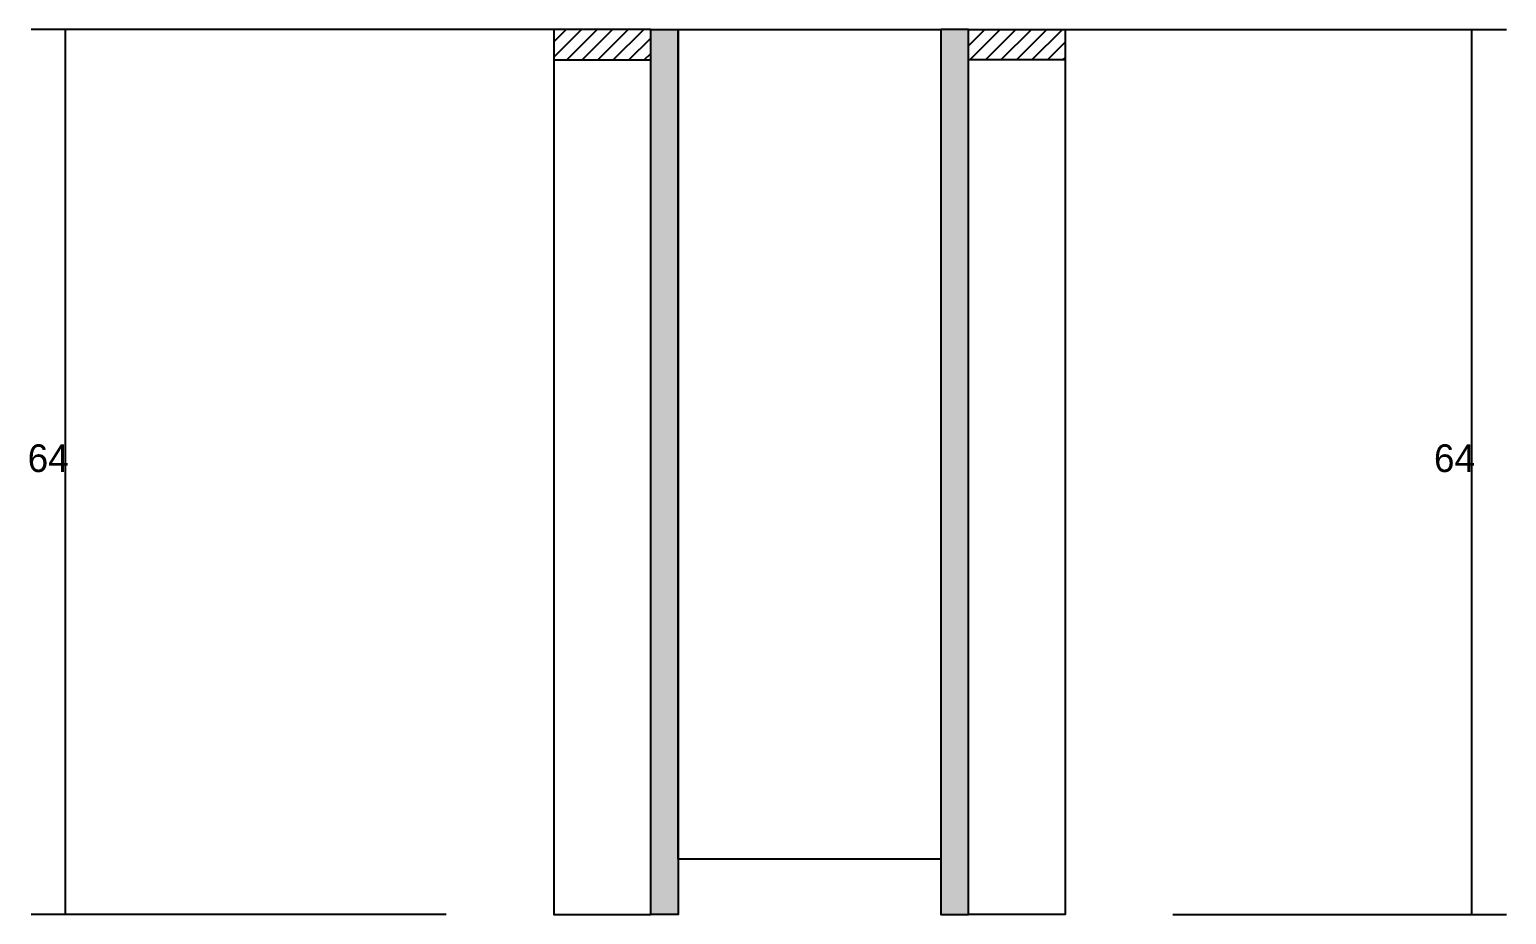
# Model space of a CAD drawing. Header units: metres. Extents: x 3217 to 5468, y 7871 to 9160.
# Drawn here: x 3709.2 to 3923, y 7870.6 to 7998.6 of the extents above; entities that cross this region are included whole.
import ezdxf

# ---------------------------------------------------------------- set-up
doc = ezdxf.new("R2010")
doc.units = ezdxf.units.M
for name, color, linetype in [('CONCRETO', 251, 'Continuous'), ('COTA', 241, 'Continuous'), ('Hachura', 253, 'Continuous'), ('Madeira', 126, 'Continuous'), ('Painéis', 200, 'Continuous')]:
    doc.layers.add(name, color=color, linetype=linetype)

msp = doc.modelspace()

# ---------------------------------------------------------------- hatches: boundary and pattern name
at = {"layer": 'Hachura'}
h = msp.add_hatch(dxfattribs=at)
h.set_pattern_fill('ANSI31', scale=0.5)
h.paths.add_polyline_path([(3799.1, 7994.2), (3799.1, 7998.6), (3799.1, 7998.6), (3785.1, 7998.6), (3785.1, 7998.6), (3785.1, 7994.2), (3785.1, 7994.2), (3799.1, 7994.2)])
h = msp.add_hatch(color=8, dxfattribs=at)
h.dxf.hatch_style = 1
h.paths.add_polyline_path([(3799.1, 7998.6), (3803.1, 7998.6), (3803.1, 7998.6), (3803.1, 7870.6), (3803.1, 7870.6), (3799.1, 7870.6), (3799.1, 7870.6), (3799.1, 7998.6)])
h = msp.add_hatch(color=8, dxfattribs=at)
h.dxf.hatch_style = 1
h.paths.add_polyline_path([(3845.1, 7998.6), (3841.1, 7998.6), (3841.1, 7998.6), (3841.1, 7870.6), (3841.1, 7870.6), (3845.1, 7870.6), (3845.1, 7870.6), (3845.1, 7998.6)])
h = msp.add_hatch(dxfattribs=at)
h.set_pattern_fill('ANSI31', scale=0.5)
h.paths.add_polyline_path([(3845.1, 7994.2), (3845.1, 7998.6), (3845.1, 7998.6), (3859.1, 7998.6), (3859.1, 7998.6), (3859.1, 7994.2), (3859.1, 7994.2), (3845.1, 7994.2)])

# ---------------------------------------------------------------- linework, layer by layer
at = {"layer": 'CONCRETO'}
msp.add_lwpolyline([(3803.1, 7998.6), (3803.1, 7998.6), (3841.1, 7998.6), (3841.1, 7970.6), (3841.1, 7970.6), (3841.1, 7878.6), (3803.1, 7878.6), (3803.1, 7998.6)], close=True, dxfattribs=at)
at = {"layer": 'COTA'}
for p, q in [((3785.1, 7998.6), (3709.4, 7998.6)), ((3714.4, 7870.6), (3714.4, 7998.6)), ((3859.1, 7998.6), (3923, 7998.6)), ((3918, 7870.6), (3918, 7998.6)), ((3769.5, 7870.6), (3709.4, 7870.6)), ((3874.7, 7870.6), (3923, 7870.6))]:
    msp.add_line(p, q, dxfattribs=at)
at = {"layer": 'Madeira'}
for points in [[(3799.1, 7994.2), (3799.1, 7998.6), (3785.1, 7998.6), (3785.1, 7994.2)], [(3799.1, 7998.6), (3785.1, 7998.6), (3785.1, 7870.6), (3799.1, 7870.6)], [(3845.1, 7994.2), (3845.1, 7998.6), (3859.1, 7998.6), (3859.1, 7994.2)], [(3845.1, 7998.6), (3859.1, 7998.6), (3859.1, 7870.6), (3845.1, 7870.6)]]:
    msp.add_lwpolyline(points, close=True, dxfattribs=at)
at = {"layer": 'Painéis'}
for points in [[(3799.1, 7998.6), (3803.1, 7998.6), (3803.1, 7870.6), (3799.1, 7870.6)], [(3845.1, 7998.6), (3841.1, 7998.6), (3841.1, 7870.6), (3845.1, 7870.6)]]:
    msp.add_lwpolyline(points, close=True, dxfattribs=at)

# ---------------------------------------------------------------- texts
at = {"layer": 'COTA'}
for p in [(3708.9, 7934.6), (3912.5, 7934.6)]:
    msp.add_text('64', height=4, dxfattribs=at).set_placement(p)

doc.saveas('drawing.dxf')
